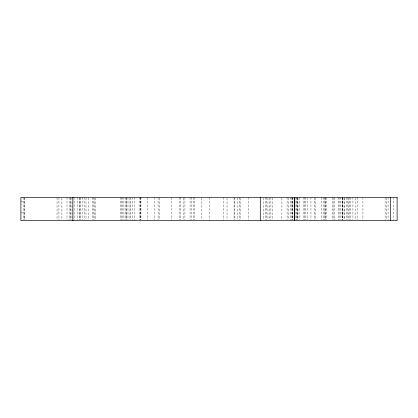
<?xml version="1.0" encoding="UTF-8"?>
<svg xmlns="http://www.w3.org/2000/svg" width="418" height="418" viewBox="0 0 418 418"><rect width="100%" height="100%" fill="white"/><g stroke="black" fill="none" stroke-linecap="round" stroke-linejoin="round"><path stroke-width="0.31" stroke-dasharray="2.09 1.57" d="M20.9 201.821L24.166 201.821M20.9 212.893L24.166 212.893M393.427 197.353L393.427 219.999M388.066 197.353L388.066 219.999M386.775 198.001L386.775 219.999M385.103 197.353L385.103 219.999M362.923 197.353L362.923 219.999M357.489 197.353L357.489 219.999M355.64 198.001L355.64 219.999M352.933 197.353L352.933 219.999M350.524 197.353L350.524 219.999M349.218 197.353L349.218 219.999M348.298 198.001L348.298 219.999M347.86 197.353L347.86 219.999M346.376 197.353L346.376 219.999M344.489 198.001L344.489 219.999M344.045 198.001L344.045 219.999M342.797 197.353L342.797 219.999M342.494 198.001L342.494 219.999M342.3 197.353L342.3 219.999M342.07 197.353L342.07 219.999M340.215 197.353L340.215 219.999M339.102 197.353L339.102 219.999M338.543 197.353L338.543 219.999M334.343 197.353L334.343 219.999M333.036 198.001L333.036 219.999M332.927 197.353L332.927 219.999M326.803 197.353L326.803 219.999M325.815 197.353L325.815 219.999M325.136 198.001L325.136 219.999M324.77 197.353L324.77 219.999M323.407 197.353L323.407 219.999M321.181 197.353L321.181 219.999M315.13 198.001L315.13 219.999M314.649 197.353L314.639 219.999M310.945 197.353L310.945 219.999M307.58 197.353L307.58 219.999M305.375 197.353L305.375 219.999M304.372 197.353L304.372 219.999M303.881 197.353L303.881 219.999M299.189 197.353L299.189 219.999M297.966 198.001L297.966 219.999M297.47 198.001L297.47 219.999M297.208 197.353L297.208 219.999M296.717 197.353L296.717 219.999M295.986 197.353L295.986 219.999M292.903 198.001L292.903 219.999M292.642 197.353L292.642 219.999M292.48 197.353L292.48 219.999M291.273 197.353L291.273 219.999M290.803 197.353L290.803 219.999M288.331 198.001L288.331 219.999M287.098 197.353L287.098 219.999M281.889 198.001L281.889 219.999M272.562 198.001L272.562 219.999M270.901 197.353L270.901 219.999M269.448 198.001L269.448 219.999M267.964 198.001L267.964 219.999M266.235 197.353L266.235 219.999M265.346 197.353L265.346 219.999M263.701 198.001L263.701 219.999M248.203 197.353L248.203 219.999M240.115 198.001L240.115 219.999M239.53 197.353L239.53 219.999M237.419 198.001L237.419 219.999M234.31 197.353L234.31 219.999M234.08 198.001L234.08 219.999M227.026 198.001L227.026 219.999M223.782 197.353L223.782 219.999M209.24 197.353L209.24 219.999M201.586 198.001L201.586 219.999M194.14 197.353L194.14 219.999M193.189 197.353L193.189 219.999M191.58 197.353L191.58 219.999M190.065 197.353L190.065 219.999M184.928 197.353L184.928 219.999M183.272 198.001L183.272 219.999M180.482 197.353L180.482 219.999M179.322 197.353L179.322 219.999M171.202 197.353L171.202 219.999M159.279 198.001L159.279 219.999M158.098 197.353L158.098 219.999M154.409 197.353L154.409 219.999M147.371 197.353L147.371 219.999M140.95 197.353L140.95 219.999M140.809 197.353L140.809 219.999M140.62 197.353L140.62 219.999M139.575 197.353L139.575 219.999M134.157 197.353L134.157 220.647M132.673 197.353L132.673 219.999M130.698 197.353L130.698 219.999M129.956 198.001L129.956 219.999M127.992 197.353L127.992 219.999M126.753 198.001L126.753 219.999M126.482 197.353L126.482 219.999M125.264 197.353L125.264 219.999M123.921 197.353L123.921 219.999M122.296 197.353L122.296 219.999M121.56 197.353L121.56 219.999M120.201 197.353L120.201 219.999M95.252 198.001L95.252 219.999M94.139 198.001L94.139 219.999M93.799 197.353L93.799 219.999M92.415 197.353L92.415 219.999M88.47 198.001L88.47 219.999M85.993 198.001L85.993 219.999M84.755 197.353L84.755 219.999M82.534 197.353L82.534 219.999M80.225 197.353L80.225 219.999M79.937 198.001L79.937 219.999M79.201 197.353L79.201 219.999M77.33 197.353L77.33 219.999M74.127 197.353L74.127 219.999M72.053 198.001L72.053 219.999M70.924 197.353L70.924 219.999M70.229 198.001L70.229 219.999M69.55 197.353L69.55 219.999M67.016 197.353L67.016 219.999M61.895 198.001L61.895 219.999M58.933 197.353L58.933 219.999M57.052 198.001L57.052 219.999M24.202 198.001L24.202 219.999M24.166 197.353L24.145 219.999M23.486 197.353L23.486 219.999"/><path stroke-width="0.63" d="M390.433 197.353L390.433 220.647M294.721 197.353L294.721 220.647M294.502 197.353L294.502 220.647M260.294 197.353L260.294 220.647M72.894 197.353L72.894 220.647M397.1 197.353L20.9 197.353L20.9 220.647L397.1 220.647L397.1 197.353"/></g></svg>
